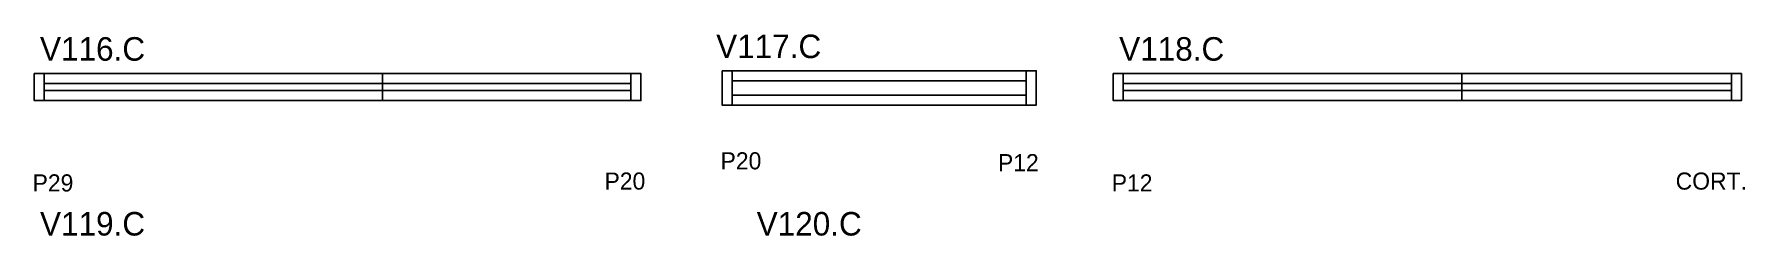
# Model space of a CAD drawing. Header units: metres. Extents: x 1673 to 2871, y 16788 to 16929.
import ezdxf

# ---------------------------------------------------------------- set-up
doc = ezdxf.new("R2010")
doc.units = ezdxf.units.M
for name, color, linetype in [('5', 7, 'Continuous'), ('NOMENCLATURA', 7, 'Continuous'), ('Painéis', 7, 'Continuous'), ('SARR_2.2x7', 7, 'Continuous')]:
    doc.layers.add(name, color=color, linetype=linetype)

msp = doc.modelspace()

# ---------------------------------------------------------------- linework, layer by layer
at = {"layer": 'Painéis', "color": 7, "lineweight": 25}
for points in [[(1917.2, 16882.3), (1673.2, 16882.3), (1673.2, 16901.3), (1917.2, 16901.3)], [(1917.2, 16901.3), (2098.2, 16901.3), (2098.2, 16882.3), (1917.2, 16882.3)], [(2673.1, 16882.3), (2429.1, 16882.3), (2429.1, 16901.3), (2673.1, 16901.3)], [(2673.1, 16901.3), (2869.1, 16901.3), (2869.1, 16882.3), (2673.1, 16882.3)]]:
    msp.add_lwpolyline(points, close=True, dxfattribs=at)
msp.add_lwpolyline([(2155.1, 16903.2), (2155.1, 16879.2), (2375.1, 16879.2), (2375.1, 16903.2), (2155.1, 16903.2)], dxfattribs=at)
at = {"layer": 'SARR_2.2x7', "color": 7, "lineweight": 25}
for p, q in [((1680.2, 16901.3), (1680.2, 16882.3)), ((2091.2, 16901.3), (2091.2, 16882.3)), ((2162.1, 16903.2), (2162.1, 16879.2)), ((2368.1, 16896.2), (2162.1, 16896.2)), ((2368.1, 16903.2), (2368.1, 16879.2)), ((2436.1, 16901.3), (2436.1, 16882.3)), ((2862.1, 16901.3), (2862.1, 16882.3)), ((1917.2, 16894.3), (1680.2, 16894.3)), ((1680.2, 16889.3), (1917.2, 16889.3)), ((2091.2, 16894.3), (1917.2, 16894.3)), ((1917.2, 16889.3), (2091.2, 16889.3)), ((2162.1, 16886.2), (2368.1, 16886.2)), ((2673.1, 16894.3), (2436.1, 16894.3)), ((2436.1, 16889.3), (2673.1, 16889.3)), ((2862.1, 16894.3), (2673.1, 16894.3)), ((2673.1, 16889.3), (2862.1, 16889.3))]:
    msp.add_line(p, q, dxfattribs=at)

# ---------------------------------------------------------------- texts
at = {"layer": '5', "color": 7, "lineweight": 25}
for s, p in [('P20', (2154, 16834.1)), ('P12', (2348.3, 16832.8)), ('P29', (1672.1, 16818.6)), ('P20', (2072.7, 16819.9)), ('P12', (2428, 16818.6)), ('CORT.', (2823, 16819.9))]:
    msp.add_text(s, height=12, dxfattribs=at).set_placement(p)
at = {"layer": 'NOMENCLATURA', "color": 7, "lineweight": 25}
for s, p in [('V116.C', (1677.3, 16910.3)), ('V117.C', (2150.9, 16912.1)), ('V118.C', (2433.2, 16910.3)), ('V119.C', (1677.3, 16787.7)), ('V120.C', (2179.3, 16787.7))]:
    msp.add_text(s, height=16.5, dxfattribs=at).set_placement(p)

doc.saveas('drawing.dxf')
